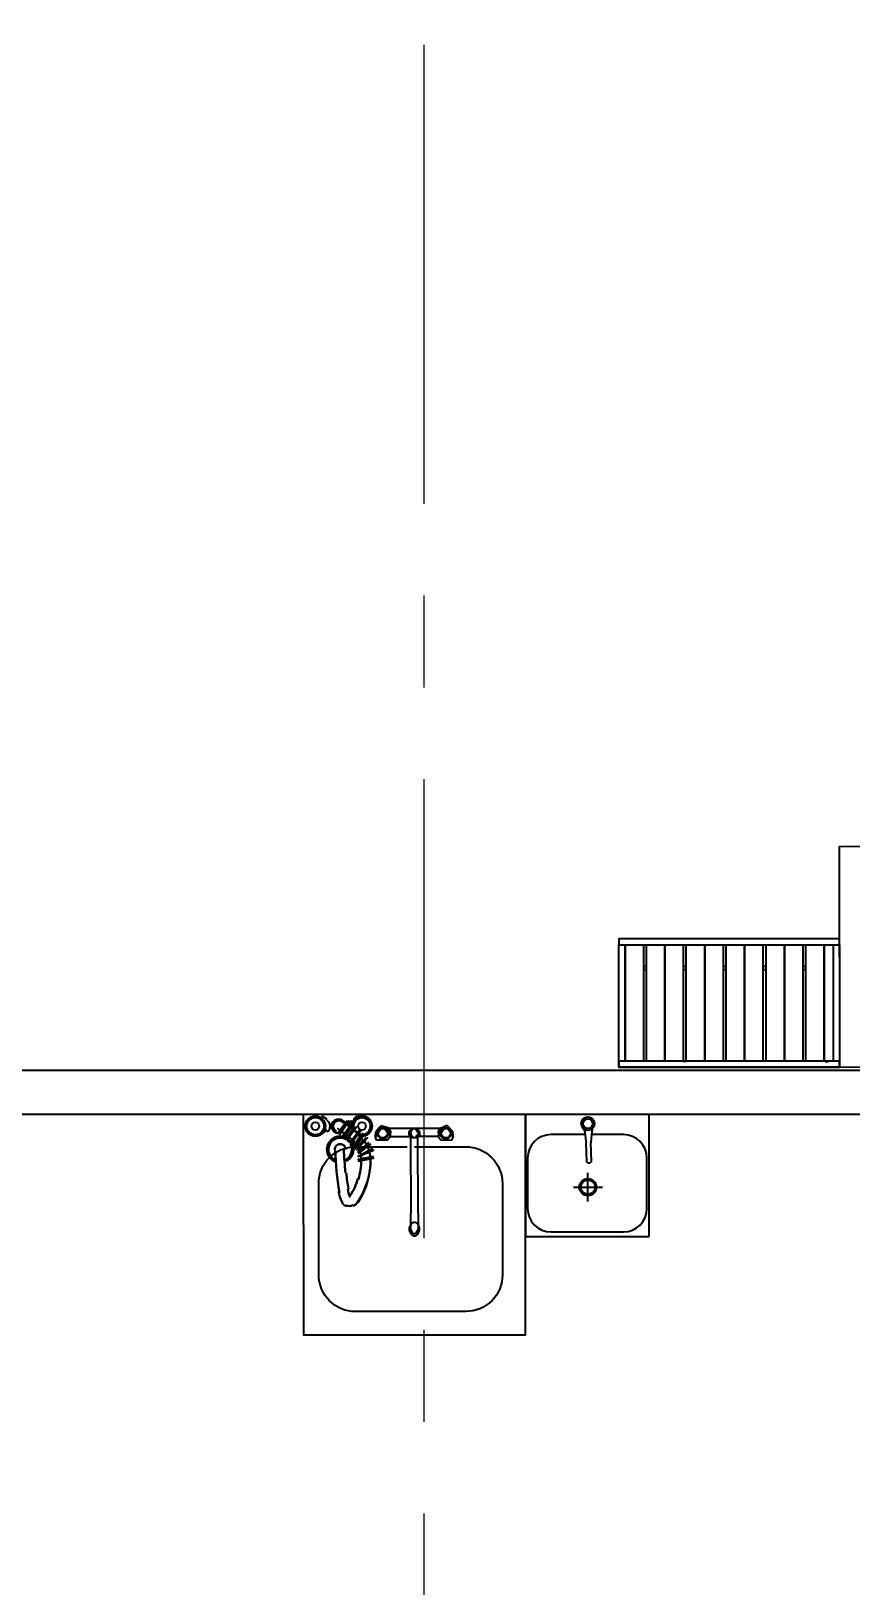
# Model space of a CAD drawing. Header units: millimetres. Extents: x 0 to 8967983, y -224399 to 13801.
# Drawn here: x 49524 to 51756, y -191616 to -187381 of the extents above; entities that cross this region are included whole.
import ezdxf
from ezdxf import colors
from ezdxf.entities.mleader import LeaderData, LeaderLine
from ezdxf.math import Vec2, Vec3

# ---------------------------------------------------------------- set-up
doc = ezdxf.new("R2010")
doc.units = ezdxf.units.MM
doc.header["$LTSCALE"] = 10
doc.linetypes.add('CENTER', pattern=[2, 1.25, -0.25, 0.25, -0.25])
doc.layers.add('АР_Оси', color=142, linetype='Continuous', lineweight=9)
doc.layers.add('Архитектура', color=251, linetype='Continuous')
doc.layers.get('0').off()
doc.layers.get('0').freeze()
doc.styles.add('ISOCPEUR', font='isocpeur.TTF', dxfattribs={"width": 0.7})

# ---------------------------------------------------------------- blocks, each defined once
blk = doc.blocks.new('_DOTSMALL')
at = {"color": 0, "linetype": 'ByBlock', "const_width": 0.5}
blk.add_lwpolyline([(-0.0625, 0, 1), (0.0625, 0, 1)], format="xyb", close=True, dxfattribs=at)

msp = doc.modelspace()

# ---------------------------------------------------------------- linework, layer by layer
at = {"layer": 'АР_Оси', "linetype": 'CENTER', "ltscale": 100}
msp.add_line((50593.5, -165418.4), (50593.5, -218996.8), dxfattribs=at)
at = {"layer": 'Архитектура', "lineweight": 25, "transparency": 33554684}
for p, q in [((50869.9, -190331.5), (50869.9, -190663.5)), ((51206.9, -190331.5), (50869.9, -190331.5)), ((51206.9, -190663.5), (51206.9, -190331.5)), ((50477.3, -190368), (50461.4, -190392.1)), ((50477.3, -190368), (50461.4, -190392.1)), ((50461.4, -190392.1), (50462.4, -190379.1)), ((50473.3, -190366), (50462.4, -190379.1)), ((50473.3, -190366), (50462.4, -190379.1)), ((50466.4, -190378.1), (50476.3, -190369)), ((50466.4, -190378.1), (50476.3, -190369)), ((50466.4, -190378.1), (50466.4, -190388.1)), ((50466.4, -190378.1), (50466.4, -190388.1)), ((50476.4, -190398), (50466.4, -190388.1)), ((50476.4, -190398), (50466.4, -190388.1)), ((50473.3, -190366), (50478.3, -190362)), ((50473.3, -190366), (50478.3, -190362)), ((50473.3, -190366), (50475.3, -190369)), ((50473.3, -190366), (50475.3, -190369)), ((50475.3, -190369), (50477.3, -190368)), ((50475.3, -190369), (50477.3, -190368)), ((50476.3, -190369), (50488.3, -190369)), ((50476.3, -190369), (50488.3, -190369)), ((50484.3, -190367), (50477.3, -190368)), ((50484.3, -190367), (50477.3, -190368)), ((50478.3, -190362), (50487.3, -190365)), ((50478.3, -190362), (50487.3, -190365)), ((50484.3, -190367), (50485.3, -190369)), ((50484.3, -190367), (50485.3, -190369)), ((50499.4, -190388.9), (50485.3, -190369)), ((50485.3, -190369), (50496.3, -190371)), ((50499.4, -190388.9), (50485.3, -190369)), ((50485.3, -190369), (50496.3, -190371)), ((50498.3, -190369), (50487.3, -190365)), ((50498.3, -190369), (50487.3, -190365)), ((50488.3, -190369), (50498.4, -190378)), ((50488.3, -190369), (50498.4, -190378)), ((50498.4, -190388), (50488.4, -190398)), ((50498.4, -190388), (50488.4, -190398)), ((50496.3, -190371), (50501.4, -190379.9)), ((50496.3, -190371), (50501.4, -190379.9)), ((50498.3, -190369), (50636.5, -190368.8)), ((50498.3, -190369), (50502.4, -190377.9)), ((50498.3, -190369), (50502.4, -190377.9)), ((50498.4, -190378), (50498.4, -190388)), ((50498.4, -190378), (50498.4, -190388)), ((50501.4, -190379.9), (50499.4, -190388.9)), ((50501.4, -190379.9), (50499.4, -190388.9)), ((50499.4, -190388.9), (50502.4, -190391.9)), ((50499.4, -190388.9), (50502.4, -190391.9)), ((50502.4, -190377.9), (50501.4, -190388.9)), ((50502.4, -190377.9), (50501.4, -190388.9)), ((50502.4, -190391.9), (50501.4, -190388.9)), ((50502.4, -190391.9), (50501.4, -190388.9)), ((50561.5, -190370.7), (50552.4, -190377.7)), ((50561.5, -190370.7), (50552.4, -190377.7)), ((50552.4, -190377.7), (50552.4, -190387.7)), ((50552.4, -190377.7), (50552.4, -190387.7)), ((50552.4, -190387.7), (50561.4, -190394.7)), ((50552.4, -190387.7), (50561.4, -190394.7)), ((50555.5, -190376.7), (50555.4, -190387.7)), ((50555.5, -190376.7), (50555.4, -190387.7)), ((50555.4, -190387.7), (50562.4, -190394.7)), ((50555.4, -190387.7), (50562.4, -190394.7)), ((50562.5, -190369.7), (50555.5, -190376.7)), ((50562.5, -190369.7), (50555.5, -190376.7)), ((50564.5, -190369.7), (50557.4, -190379.7)), ((50564.5, -190369.7), (50557.4, -190379.7)), ((50557.4, -190379.7), (50557.5, -190385.5)), ((50557.5, -190385.5), (50564.5, -190394.7)), ((50573.5, -190370.7), (50561.5, -190370.7)), ((50573.5, -190370.7), (50561.5, -190370.7)), ((50572.5, -190369.7), (50562.5, -190369.7)), ((50572.5, -190369.7), (50562.5, -190369.7)), ((50577.4, -190379.7), (50570.5, -190369.7)), ((50577.4, -190379.7), (50570.5, -190369.7)), ((50577.5, -190385.5), (50570.5, -190394.7)), ((50572.4, -190394.7), (50579.4, -190387.7)), ((50572.4, -190394.7), (50579.4, -190387.7)), ((50579.5, -190376.7), (50572.5, -190369.7)), ((50579.5, -190376.7), (50572.5, -190369.7)), ((50573.4, -190394.7), (50582.4, -190387.7)), ((50573.4, -190394.7), (50582.4, -190387.7)), ((50582.4, -190377.7), (50573.5, -190370.7)), ((50582.4, -190377.7), (50573.5, -190370.7)), ((50577.5, -190379.7), (50577.5, -190385.5)), ((50579.4, -190387.7), (50579.5, -190376.7)), ((50579.4, -190387.7), (50579.5, -190376.7)), ((50582.4, -190387.7), (50582.4, -190377.7)), ((50582.4, -190387.7), (50582.4, -190377.7)), ((50636.5, -190368.8), (50632.4, -190377.8)), ((50636.5, -190368.8), (50632.4, -190377.8)), ((50632.4, -190377.8), (50633.4, -190388.8)), ((50632.4, -190377.8), (50633.4, -190388.8)), ((50632.4, -190391.8), (50633.4, -190388.8)), ((50635.4, -190388.8), (50632.4, -190391.8)), ((50632.4, -190391.8), (50633.4, -190388.8)), ((50635.4, -190388.8), (50632.4, -190391.8)), ((50638.5, -190370.8), (50633.4, -190379.8)), ((50638.5, -190370.8), (50633.4, -190379.8)), ((50633.4, -190379.8), (50635.4, -190388.8)), ((50633.4, -190379.8), (50635.4, -190388.8)), ((50635.4, -190388.8), (50649.5, -190368.9)), ((50635.4, -190388.8), (50649.5, -190368.9)), ((50646.5, -190368.8), (50636.4, -190377.8)), ((50646.5, -190368.8), (50636.4, -190377.8)), ((50636.4, -190377.8), (50636.4, -190387.8)), ((50636.4, -190377.8), (50636.4, -190387.8)), ((50636.4, -190387.8), (50646.4, -190397.8)), ((50636.4, -190387.8), (50646.4, -190397.8)), ((50636.5, -190368.8), (50647.5, -190364.8)), ((50636.5, -190368.8), (50647.5, -190364.8)), ((50649.5, -190368.9), (50638.5, -190370.8)), ((50649.5, -190368.9), (50638.5, -190370.8)), ((50658.5, -190368.9), (50646.5, -190368.8)), ((50658.5, -190368.9), (50646.5, -190368.8)), ((50656.5, -190361.9), (50647.5, -190364.8)), ((50656.5, -190361.9), (50647.5, -190364.8)), ((50650.5, -190366.9), (50649.5, -190368.9)), ((50650.5, -190366.9), (50649.5, -190368.9)), ((50650.5, -190366.9), (50657.5, -190367.9)), ((50650.5, -190366.9), (50657.5, -190367.9)), ((50661.5, -190365.9), (50656.5, -190361.9)), ((50661.5, -190365.9), (50656.5, -190361.9)), ((50657.5, -190367.9), (50673.4, -190391.9)), ((50659.5, -190368.9), (50657.5, -190367.9)), ((50657.5, -190367.9), (50673.4, -190391.9)), ((50659.5, -190368.9), (50657.5, -190367.9)), ((50658.4, -190397.9), (50668.4, -190387.9)), ((50658.4, -190397.9), (50668.4, -190387.9)), ((50668.4, -190377.9), (50658.5, -190368.9)), ((50668.4, -190377.9), (50658.5, -190368.9)), ((50661.5, -190365.9), (50659.5, -190368.9)), ((50661.5, -190365.9), (50659.5, -190368.9)), ((50661.5, -190365.9), (50672.4, -190378.9)), ((50661.5, -190365.9), (50672.4, -190378.9)), ((50668.4, -190377.9), (50668.4, -190387.9)), ((50668.4, -190377.9), (50668.4, -190387.9)), ((50673.4, -190391.9), (50672.4, -190378.9)), ((51032.5, -190386.5), (50939.9, -190386.5)), ((51028.3, -190370.5), (51029.9, -190373.8)), ((51028.3, -190370.5), (51029.9, -190373.8)), ((51029.8, -190373.7), (51031.3, -190379.5)), ((51031.3, -190379.5), (51032.6, -190387.5)), ((51032.6, -190387.4), (51033.9, -190397.7)), ((51049.6, -190386.3), (51048.6, -190397.3)), ((51050.5, -190378.4), (51049.6, -190386.4)), ((51136.9, -190386.5), (51049.6, -190386.5)), ((51051.6, -190372.4), (51050.5, -190378.4)), ((51052.9, -190369.2), (51051.6, -190372.6)), ((50464.4, -190401.1), (50461.4, -190392.1)), ((50464.4, -190401.1), (50461.4, -190392.1)), ((50494.4, -190402), (50464.4, -190401.1)), ((50494.4, -190402), (50464.4, -190401.1)), ((50488.4, -190398), (50476.4, -190398)), ((50488.4, -190398), (50476.4, -190398)), ((50502.4, -190391.9), (50494.4, -190402)), ((50502.4, -190391.9), (50494.4, -190402)), ((50502.3, -190391.6), (50557.4, -190391.6)), ((50557.4, -190391.6), (50557.6, -190600.6)), ((50561.4, -190394.7), (50573.4, -190394.7)), ((50561.4, -190394.7), (50573.4, -190394.7)), ((50632.5, -190391.5), (50577.4, -190391.5)), ((50577.6, -190600.6), (50577.4, -190391.6)), ((50632.4, -190391.8), (50640.4, -190401.8)), ((50632.4, -190391.8), (50640.4, -190401.8)), ((50640.4, -190401.8), (50670.4, -190400.9)), ((50640.4, -190401.8), (50670.4, -190400.9)), ((50646.4, -190397.8), (50658.4, -190397.9)), ((50646.4, -190397.8), (50658.4, -190397.9)), ((50670.4, -190400.9), (50673.4, -190391.9)), ((50670.4, -190400.9), (50673.4, -190391.9)), ((51033.9, -190397.7), (51035.1, -190409.1)), ((51035.3, -190410.1), (51035.1, -190409.1)), ((51035.3, -190410.1), (51035.1, -190409.1)), ((51035.3, -190410.1), (51035.3, -190410.1)), ((51036.7, -190459.5), (51035.3, -190410.1)), ((51048.6, -190397.3), (51048, -190408.7)), ((51049.4, -190459.1), (51048, -190408.7)), ((51049.4, -190459.1), (51048, -190408.7)), ((50875.9, -190450.5), (50875.9, -190587.5)), ((51037, -190460.4), (51036.7, -190459.5)), ((51037, -190460.4), (51036.7, -190459.5)), ((51037.5, -190461.3), (51037, -190460.4)), ((51037.5, -190461.3), (51037, -190460.4)), ((51038.2, -190462.2), (51037.5, -190461.3)), ((51039, -190462.8), (51038.2, -190462.2)), ((51039, -190462.8), (51038.2, -190462.2)), ((51039.9, -190463.4), (51039, -190462.8)), ((51039.9, -190463.4), (51039, -190462.8)), ((51041, -190463.8), (51039.9, -190463.4)), ((51041, -190463.8), (51039.9, -190463.4)), ((51041.1, -190463.8), (51040.5, -190463.5)), ((51041.9, -190464.1), (51041.1, -190463.8)), ((51042.4, -190464), (51041.4, -190463.8)), ((51042.4, -190464), (51041.4, -190463.8)), ((51042.7, -190464.3), (51041.9, -190464.1)), ((51043.5, -190464.1), (51042.4, -190464)), ((51043.5, -190464.1), (51042.4, -190464)), ((51043.6, -190464.3), (51042.7, -190464.3)), ((51044.6, -190464), (51043.5, -190464.1)), ((51044.6, -190464), (51043.5, -190464.1)), ((51044.4, -190464.2), (51043.6, -190464.3)), ((51045.2, -190464), (51044.4, -190464.2)), ((51045.7, -190463.7), (51044.6, -190464)), ((51045.7, -190463.7), (51044.6, -190464)), ((51046, -190463.7), (51045.2, -190464)), ((51046.3, -190463.2), (51045.3, -190463.6)), ((51046.3, -190463.2), (51045.3, -190463.6)), ((51046.5, -190463.3), (51046, -190463.7)), ((51047.2, -190462.6), (51046.3, -190463.2)), ((51047.2, -190462.6), (51046.3, -190463.2)), ((51048, -190461.9), (51047.2, -190462.6)), ((51048, -190461.9), (51047.2, -190462.6)), ((51048.7, -190461), (51048, -190461.9)), ((51049.1, -190460.1), (51048.7, -190461)), ((51049.4, -190459.1), (51049.1, -190460.1)), ((51049.4, -190459.1), (51049.1, -190460.1)), ((51200.9, -190587.5), (51200.9, -190450.5)), ((51039.9, -190568.4), (51039.8, -190490.1)), ((51001.2, -190529.6), (51079.5, -190529.5)), ((50557.6, -190644.6), (50557.6, -190600.6)), ((50577.6, -190600.6), (50577.6, -190644.6)), ((50554.6, -190640.6), (50558.6, -190630.6)), ((50554.6, -190646.6), (50554.6, -190640.6)), ((50564.6, -190656.6), (50557.6, -190644.6)), ((50558.6, -190630.6), (50565.6, -190624.6)), ((50565.6, -190624.6), (50569.6, -190624.6)), ((50569.6, -190624.6), (50576.6, -190630.6)), ((50577.6, -190644.6), (50570.6, -190656.6)), ((50576.6, -190630.6), (50580.6, -190640.6)), ((50580.6, -190640.6), (50580.6, -190646.6)), ((50558.6, -190656.6), (50554.6, -190646.6)), ((50565.7, -190662.6), (50558.6, -190656.6)), ((50570.6, -190656.6), (50564.6, -190656.6)), ((50569.7, -190662.6), (50565.7, -190662.6)), ((50576.6, -190656.6), (50569.7, -190662.6)), ((50580.6, -190646.6), (50576.6, -190656.6)), ((50869.9, -190663.5), (51206.9, -190663.5)), ((50939.9, -190651.5), (51136.9, -190651.5))]:
    msp.add_line(p, q, dxfattribs=at)
at = {"layer": 'Архитектура', "lineweight": 25, "transparency": 33554684, "elevation": 35.1}
for points in [[(51724.9, -190202.7), (52329.9, -190202.1), (52329.3, -189602.1), (51724.3, -189602.7), (51724.9, -190202.7)], [(51308, -190186), (51308, -189936.6), (51308, -189919.9), (51308, -189869.8), (51358.1, -189869.8), (51416.5, -189869.8), (51724.9, -189869.8), (51724.9, -190202.7), (51124.4, -190202.7), (51124.4, -189869.8), (51141.1, -189869.8), (51191.2, -189869.8), (51249.6, -189869.8), (51299.7, -189869.8), (51299.7, -189919.9), (51299.7, -189936.6), (51299.7, -190186)], [(51191.2, -189869.8), (51191.2, -189919.9), (51191.2, -189936.6), (51191.2, -190186)], [(51199.6, -190186), (51199.6, -189936.6), (51199.6, -189919.9), (51199.6, -189869.8)], [(51408.2, -189869.8), (51408.2, -189919.9), (51408.2, -189936.6), (51408.2, -190186)], [(51416.5, -190186), (51416.5, -189936.6), (51416.5, -189919.9), (51416.5, -189869.8)], [(51516.7, -189869.8), (51516.7, -189919.9), (51516.7, -189936.6), (51516.7, -190186)], [(51525, -190186), (51525, -189936.6), (51525, -189919.9), (51525, -189869.8)], [(51625.1, -189869.8), (51625.1, -189919.9), (51625.1, -189936.6), (51625.1, -190186)], [(51633.5, -190186), (51633.5, -189936.6), (51633.5, -189919.9), (51633.5, -189869.8)], [(51707.6, -189869.8), (51707.6, -190186)], [(51141.1, -189936.6), (51141.1, -189928.3), (51141.1, -189936.6)], [(51141.1, -190186), (51141.1, -189936.6)], [(51141.1, -189936.6), (51141.1, -190186)], [(51249.6, -189936.6), (51249.6, -189928.3), (51249.6, -189936.6)], [(51249.6, -190186), (51249.6, -189936.6)], [(51249.6, -189936.6), (51249.6, -190186)], [(51358.1, -189936.6), (51358.1, -189928.3), (51358.1, -189936.6)], [(51358.1, -190186), (51358.1, -189936.6)], [(51358.1, -189936.6), (51358.1, -190186)], [(51466.6, -189936.6), (51466.6, -189928.3), (51466.6, -189936.6)], [(51466.6, -190186), (51466.6, -189936.6)], [(51466.6, -189936.6), (51466.6, -190186)], [(51575.1, -189936.6), (51575.1, -189928.3), (51575.1, -189936.6)], [(51575.1, -190186), (51575.1, -189936.6)], [(51575.1, -189936.6), (51575.1, -190186)], [(51683.6, -189936.6), (51683.6, -189928.3), (51683.6, -189936.6)], [(51683.6, -190186), (51683.6, -189936.6)], [(51683.6, -189936.6), (51683.6, -190186)], [(51249.6, -190186), (51249.6, -190186)], [(51249.6, -190186), (51249.6, -190186)], [(51249.6, -190186), (51249.6, -190186)], [(51299.7, -190186), (51299.7, -190186)], [(51308, -190186), (51299.7, -190186), (51308, -190186)]]:
    msp.add_lwpolyline(points, dxfattribs=at)
at = {"layer": 'Архитектура', "lineweight": 25, "transparency": 33554684}
for points, elevation in [([(51724.9, -189853.2), (51124.4, -189853.2), (51124.4, -189869.8), (51724.9, -189869.8)], 35.1), ([(51141.1, -189919.9), (51141.1, -189869.8)], 35.1), ([(51249.6, -189919.9), (51249.6, -189869.8)], 35.1), ([(51358.1, -189919.9), (51358.1, -189869.8)], 35.1), ([(51466.6, -189919.9), (51466.6, -189869.8)], 35.1), ([(51575.1, -189919.9), (51575.1, -189869.8)], 35.1), ([(51683.6, -189919.9), (51683.6, -189869.8)], 35.1), ([(51141.1, -189936.6), (51141.1, -189919.9)], 35.1), ([(51249.6, -189936.6), (51249.6, -189919.9)], 35.1), ([(51358.1, -189936.6), (51358.1, -189919.9)], 35.1), ([(51466.6, -189936.6), (51466.6, -189919.9)], 35.1), ([(51575.1, -189936.6), (51575.1, -189919.9)], 35.1), ([(51683.6, -189936.6), (51683.6, -189919.9)], 35.1), ([(51191.2, -189936.6), (51199.6, -189936.6), (51199.6, -189928.3), (51191.2, -189928.3)], 35.1), ([(51308, -189936.6), (51308, -189928.3), (51299.7, -189928.3), (51299.7, -189936.6)], 35.1), ([(51408.2, -189936.6), (51416.5, -189936.6), (51416.5, -189928.3), (51408.2, -189928.3)], 35.1), ([(51516.7, -189936.6), (51525, -189936.6), (51525, -189928.3), (51516.7, -189928.3)], 35.1), ([(51625.1, -189936.6), (51633.5, -189936.6), (51633.5, -189928.3), (51625.1, -189928.3)], 35.1), ([(51724.9, -190186), (51124.4, -190186), (51124.4, -190202.7), (51724.9, -190202.7)], -779)]:
    msp.add_lwpolyline(points, close=True, dxfattribs=dict(at, elevation=elevation))
for points in [[(47843.4, -190211), (53673.5, -190211)], [(51635.5, -190187.1), (51635.5, -190187.1)], [(51635.5, -190187.1), (51635.5, -190187.1)], [(51635.5, -190187.1), (51635.5, -190187.1)], [(51685.6, -190187.1), (51685.6, -190187.1)], [(51685.6, -190187.1), (51693.9, -190187.1), (51685.6, -190187.1)], [(51693.9, -190187.1), (51693.9, -190187.1)], [(47843.5, -190331), (53673.5, -190331)], [(50869.9, -190331.5), (50264.9, -190332), (50265.4, -190932), (50870.4, -190931.5), (50869.9, -190331.5)], [(50363.4, -190382.5), (50363.4, -190382.5)], [(50363.4, -190382.5), (50363.4, -190382.5)], [(50388.8, -190348.7), (50388.8, -190348.7)], [(50388.8, -190348.7), (50388.8, -190348.7)], [(50397.3, -190357.1), (50397.3, -190357.1)], [(50397.3, -190357.1), (50397.3, -190357.1)], [(50410, -190365.6), (50410, -190365.6)], [(50410, -190365.6), (50410, -190365.6)], [(50418.5, -190374), (50418.5, -190374)], [(50418.5, -190374), (50418.5, -190374)], [(50431.1, -190382.5), (50431.1, -190382.5)], [(50431.1, -190382.5), (50431.1, -190382.5)], [(50371.9, -190391), (50371.9, -190391)], [(50371.9, -190391), (50371.9, -190391)], [(50384.6, -190399.4), (50384.6, -190399.4)], [(50384.6, -190399.4), (50384.6, -190399.4)], [(50393.1, -190407.9), (50393.1, -190407.9)], [(50393.1, -190407.9), (50393.1, -190407.9)], [(50401.5, -190416.4), (50401.5, -190416.4)], [(50401.5, -190416.4), (50401.5, -190416.4)], [(50410, -190424.8), (50410, -190424.8)], [(50410, -190424.8), (50410, -190424.8)], [(50439.6, -190395.2), (50439.6, -190395.2)], [(50439.6, -190395.2), (50439.6, -190395.2)], [(50448.1, -190407.9), (50448.1, -190407.9)], [(50448.1, -190407.9), (50448.1, -190407.9)], [(50452.3, -190429), (50452.3, -190429)], [(50452.3, -190429), (50452.3, -190429)], [(50414.2, -190437.5), (50414.2, -190437.5)], [(50414.2, -190437.5), (50414.2, -190437.5)], [(50414.2, -190446), (50414.2, -190446)], [(50414.2, -190446), (50414.2, -190446)], [(50414.2, -190454.4), (50414.2, -190454.4)], [(50414.2, -190454.4), (50414.2, -190454.4)], [(50456.5, -190450.2), (50456.5, -190450.2)], [(50456.5, -190450.2), (50456.5, -190450.2)]]:
    msp.add_lwpolyline(points, dxfattribs=at)
for points in [[(50329.6, -190344.4), (50316.9, -190336)], [(50401.5, -190344.4), (50410, -190336)], [(50329.6, -190374), (50316.9, -190382.5)], [(50384.6, -190348.7), (50359.2, -190382.5)], [(50367.7, -190378.3), (50359.2, -190369.8), (50367.7, -190378.3), (50376.1, -190382.5)], [(50363.4, -190386.7), (50388.8, -190348.7)], [(50397.3, -190357.1), (50371.9, -190391)], [(50376.1, -190395.2), (50401.5, -190357.1)], [(50405.8, -190365.6), (50380.4, -190399.4)], [(50388.8, -190391), (50380.4, -190386.7)], [(50384.6, -190399.4), (50410, -190365.6)], [(50418.5, -190374), (50393.1, -190407.9)], [(50397.3, -190407.9), (50422.7, -190374)], [(50426.9, -190382.5), (50401.5, -190416.4)], [(50405.8, -190420.6), (50431.1, -190386.7)], [(50397.3, -190399.4), (50393.1, -190395.2), (50388.8, -190395.2), (50393.1, -190395.2)], [(50405.8, -190407.9), (50401.5, -190407.9), (50401.5, -190403.7), (50401.5, -190407.9)], [(50435.4, -190395.2), (50405.8, -190424.8)], [(50410, -190429), (50439.6, -190395.2)], [(50418.5, -190429), (50418.5, -190424.8), (50414.2, -190420.6), (50410, -190416.4), (50410, -190412.1), (50410, -190416.4), (50414.2, -190420.6), (50418.5, -190424.8)], [(50443.8, -190407.9), (50414.2, -190433.3)], [(50414.2, -190437.5), (50448.1, -190412.1)], [(50414.2, -190446), (50456.5, -190429), (50414.2, -190446), (50452.3, -190424.8)], [(50456.5, -190446), (50414.2, -190454.4)], [(50414.2, -190458.7), (50456.5, -190450.2)], [(50422.7, -190441.7), (50422.7, -190437.5), (50418.5, -190433.3), (50422.7, -190437.5)], [(50422.7, -190450.2), (50422.7, -190446)]]:
    msp.add_lwpolyline(points, close=True, dxfattribs=at)
for points in [[(50330.4, -190378.8, 0.502962), (50330.4, -190348.2, -0.502962)], [(50378.2, -190354.7, 1.639573), (50358.7, -190382.3, -1.639573)], [(50379.1, -190356.7, 1.879148), (50360.9, -190382.5, -1.879148)], [(50396.5, -190348.2, 0.232603), (50388.8, -190363.1, -0.232603)], [(50423.7, -190390.9, 3.349514), (50399.1, -190373.4, -3.349514)], [(50427.4, -190386.6, 2.5734), (50402, -190368.1, -2.5734)], [(50380.3, -190361.5, 0.039911), (50379.7, -190358.5, -0.039911)], [(50401.1, -190371.6, 0.006878), (50393.4, -190365.9, -0.006878)], [(50403.4, -190372.7, 0.111571), (50409.5, -190381, -0.111571)], [(50411.5, -190379.9, 0.006867), (50404.1, -190374, -0.006867)], [(50418.7, -190392.5, 0.020071), (50411.6, -190385.5, -0.020071)], [(50412.6, -190383.3, 0.121122), (50423.1, -190386.7, -0.121122)], [(50371.5, -190391.5, 0.921844), (50353.9, -190461, -0.921844)], [(50382.4, -190400.1, 1.108707), (50354.6, -190456.7, -1.108707)], [(50380.4, -190426.9, 1.000049), (50350.8, -190426.9, -1.000049)], [(50351.6, -190429.5, 0.030153), (50363.4, -190543.9, -0.030153)], [(50375.2, -190426.9, 0.008531), (50380, -190490.5, -0.008531)], [(50384.8, -190396.5, 0.071497), (50375.4, -190392.3, -0.071497)], [(50380.4, -190455, 0.413779), (50393.6, -190412.1, -0.413779)], [(50381.6, -190459.1, 0.423103), (50397.3, -190410, -0.423103)], [(50391.9, -190409.2, 0.075801), (50385.4, -190402.2, -0.075801)], [(50395, -190406.3, 0.071236), (50388, -190398.8, -0.071236)], [(50427.9, -190403.5, 0.021049), (50421.3, -190395.3, -0.021049)], [(50438, -190415, 0.030446), (50432.4, -190405.6, -0.030446)], [(50444.6, -190431.7, 0.038822), (50439.7, -190418.5, -0.038822)], [(50415.1, -190507.5, 0.073497), (50422.7, -190456.7, -0.073497)], [(50447.9, -190451.1, 0.043708), (50445.6, -190435.4, -0.043708)], [(50382.4, -190492.2, 0.021688), (50388, -190533.9, -0.021688)], [(50392.7, -190552.1, 0.086562), (50413.6, -190506.5, -0.086562)], [(50360.7, -190541.6, 0.076793), (50370.5, -190570.3, -0.076793)], [(50386.2, -190534.8, 0.048642), (50392, -190555.8, -0.048642)], [(50371.2, -190571.6, 0.128446), (50380.9, -190581.6, -0.128446)], [(50381.5, -190578.9, 0.263202), (50400.3, -190578.9, -0.263202)]]:
    msp.add_lwpolyline(points, format="xyb", close=True, dxfattribs=at)
for points in [[(50370.7, -190350.7, -0.016359), (50390.3, -190363.7, 0.016359), (50369.4, -190351, 1.000109), (50353.3, -190375.9, -1.000109), (50370.7, -190350.7)], [(50567.9, -190419.5), (50707.1, -190419.4, -0.414214), (50807.2, -190519.3), (50807.5, -190768.1, -0.414214), (50707.5, -190868.2), (50407.3, -190868.5, -0.414214), (50307.2, -190768.5), (50307, -190519.7, -0.414214), (50406.9, -190419.6), (50547.9, -190419.5)], [(50414.3, -190570, -0.098402), (50402.5, -190580.3, 0.098402), (50413.7, -190568.9, 0.153885), (50448, -190453, -0.153885), (50414.3, -190570)]]:
    msp.add_lwpolyline(points, format="xyb", dxfattribs=at)
for centre, radius in [((50297.9, -190363.5), 27.5), ((50297.9, -190363.5), 27.5), ((50297.9, -190363.5), 23.3), ((50297.9, -190363.5), 23.3), ((51039.9, -190356.5), 18.3), ((51039.9, -190356.5), 13), ((50297.9, -190363.5), 10.6), ((50297.9, -190363.5), 10.6), ((50424.8, -190363.5), 10.6), ((50424.8, -190363.5), 10.6), ((50481.4, -190382.5), 13), ((50481.4, -190382.5), 13), ((50653.4, -190382.4), 13), ((50653.4, -190382.4), 13)]:
    msp.add_circle(centre, radius, dxfattribs=at)
for centre, start, end in [((50939.9, -190450.5), 90, 180), ((51136.9, -190450.5), 0, 90), ((50939.9, -190587.5), 180, 270), ((51136.9, -190587.5), 270, 0)]:
    msp.add_arc(centre, 64, start, end, dxfattribs=at)
for major_axis in [(-16.5, 16.5), (-13.5, 13.5)]:
    msp.add_ellipse((51039.9, -190529.5), major_axis=major_axis, ratio=1, start_param=4.712389, end_param=10.995574, dxfattribs=at)

# ---------------------------------------------------------------- leaders
ml = msp.add_multileader_mtext('Standard', dxfattribs=at)
ml.set_content('0,000', color=256, style='ISOCPEUR')
ml.set_leader_properties(color=256, linetype='Continuous', lineweight=-1)
ml.set_arrow_properties(name='DOTSMALL')
ml.build(insert=Vec2(0, 0))
ml.multileader.update_dxf_attribs({"has_text_frame": 1, "text_left_attachment_type": 4, "text_right_attachment_type": 4, "dogleg_length": 100, "arrow_head_size": 180})
ctx = ml.context
ctx.base_point, ctx.char_height, ctx.arrow_head_size, ctx.landing_gap_size, ctx.plane_origin = Vec3(55258.7, -205011.7, 0), 250, 180, 50, Vec3(53097.5, -205536.3, 0)
ctx.left_attachment, ctx.right_attachment = 4, 4
notes = []
notes.append((ctx, [(0, (0, 0, 0), (0, 0), (1, 0), 1, [])]))
ctx.mtext.insert, ctx.mtext.width, ctx.mtext.line_spacing_style, ctx.mtext.flow_direction = Vec3(55308.7, -204611.7, 0), 852.697, 2, 5
ml = msp.add_multileader_mtext('Standard', dxfattribs=at)
ml.set_content('-0,880', color=256, style='ISOCPEUR')
ml.set_leader_properties(color=256, linetype='Continuous', lineweight=-1)
ml.set_arrow_properties(name='DOTSMALL')
ml.build(insert=Vec2(0, 0))
ml.multileader.update_dxf_attribs({"has_text_frame": 1, "text_left_attachment_type": 4, "text_right_attachment_type": 4, "dogleg_length": 100, "arrow_head_size": 180})
ctx = ml.context
ctx.base_point, ctx.char_height, ctx.arrow_head_size, ctx.landing_gap_size, ctx.plane_origin = Vec3(51992.7, -202656.9, 0), 250, 180, 50, Vec3(49677.5, -203082.8, 0)
ctx.left_attachment, ctx.right_attachment = 4, 4
notes.append((ctx, [(0, (0, 0, 0), (0, 0), (1, 0), 1, [])]))
ctx.mtext.insert, ctx.mtext.width, ctx.mtext.line_spacing_style, ctx.mtext.flow_direction = Vec3(52042.7, -202323.6, 0), 525.177, 2, 5
ml = msp.add_multileader_mtext('Standard', dxfattribs=at)
ml.set_content('-2,500', color=256, style='ISOCPEUR')
ml.set_leader_properties(color=256, linetype='Continuous', lineweight=-1)
ml.set_arrow_properties(name='DOTSMALL')
ml.build(insert=Vec2(0, 0))
ml.multileader.update_dxf_attribs({"has_text_frame": 1, "text_left_attachment_type": 4, "text_right_attachment_type": 4, "dogleg_length": 100, "arrow_head_size": 180})
ctx = ml.context
ctx.base_point, ctx.char_height, ctx.arrow_head_size, ctx.landing_gap_size, ctx.plane_origin = Vec3(52052.7, -199099.6), 250, 180, 50, Vec3(49891.5, -199690.9)
ctx.left_attachment, ctx.right_attachment = 4, 4
notes.append((ctx, [(0, (0, 0, 0), (0, 0), (1, 0), 1, [])]))
ctx.mtext.insert, ctx.mtext.width, ctx.mtext.line_spacing_style, ctx.mtext.flow_direction = Vec3(52102.7, -198766.3), 852.697, 2, 5
ml = msp.add_multileader_mtext('Standard', dxfattribs=at)
ml.set_content('-2,550', color=256, style='ISOCPEUR')
ml.set_leader_properties(color=256, linetype='Continuous', lineweight=-1)
ml.set_arrow_properties(name='DOTSMALL')
ml.build(insert=Vec2(0, 0))
ml.multileader.update_dxf_attribs({"has_text_frame": 1, "text_left_attachment_type": 4, "text_right_attachment_type": 4, "dogleg_length": 100, "arrow_head_size": 180})
ctx = ml.context
ctx.base_point, ctx.char_height, ctx.arrow_head_size, ctx.landing_gap_size, ctx.plane_origin = Vec3(52128.4, -211270.9), 250, 180, 50, Vec3(53070, -212624.5)
ctx.left_attachment, ctx.right_attachment = 4, 4
notes.append((ctx, [(0, (0, 0, 0), (0, 0), (1, 0), 1, [])]))
ctx.mtext.insert, ctx.mtext.width, ctx.mtext.defined_height, ctx.mtext.line_spacing_style, ctx.mtext.flow_direction = Vec3(52178.4, -210937.6), 599.198, 407.5, 2, 5
ml = msp.add_multileader_mtext('Standard', dxfattribs=at)
ml.set_content('{\\W0.8;-2,250}', color=256, style='ISOCPEUR')
ml.set_leader_properties(color=256, linetype='Continuous', lineweight=-1)
ml.set_arrow_properties(name='DOTSMALL')
ml.build(insert=Vec2(0, 0))
ml.multileader.update_dxf_attribs({"has_text_frame": 1, "text_left_attachment_type": 4, "text_right_attachment_type": 4, "dogleg_length": 100, "arrow_head_size": 180})
ctx = ml.context
ctx.base_point, ctx.char_height, ctx.arrow_head_size, ctx.landing_gap_size, ctx.plane_origin = Vec3(69101.2, -196521.6), 250, 180, 50, Vec3(68896.1, -197241.9)
ctx.left_attachment, ctx.right_attachment = 4, 4
notes.append((ctx, [(0, (0, 0, 0), (0, 0), (1, 0), 1, [])]))
ctx.mtext.insert, ctx.mtext.width, ctx.mtext.defined_height, ctx.mtext.line_spacing_style, ctx.mtext.flow_direction = Vec3(69151.2, -196188.3), 769.989, 343.9, 2, 5
ml = msp.add_multileader_mtext('Standard', dxfattribs=at)
ml.set_content('%%P0,000', color=256, style='ISOCPEUR')
ml.set_leader_properties(color=256, linetype='Continuous', lineweight=-1)
ml.set_arrow_properties(name='DOTSMALL')
ml.build(insert=Vec2(0, 0))
ml.multileader.update_dxf_attribs({"has_text_frame": 1, "text_left_attachment_type": 4, "text_right_attachment_type": 4, "dogleg_length": 100, "arrow_head_size": 180})
ctx = ml.context
ctx.base_point, ctx.char_height, ctx.arrow_head_size, ctx.landing_gap_size, ctx.plane_origin = Vec3(52035.4, -204572.4, 0), 250, 180, 50, Vec3(48964.3, -206162, 0)
ctx.left_attachment, ctx.right_attachment = 4, 4
notes.append((ctx, [(0, (0, 0, 0), (0, 0), (1, 0), 1, [])]))
ctx.mtext.insert, ctx.mtext.width, ctx.mtext.line_spacing_style, ctx.mtext.flow_direction = Vec3(52085.4, -204239.1, 0), 852.697, 2, 5
ml = msp.add_multileader_mtext('Standard', dxfattribs=at)
ml.set_content('%%P0,000', color=256, style='ISOCPEUR')
ml.set_leader_properties(color=256, linetype='Continuous', lineweight=-1)
ml.set_arrow_properties(name='DOTSMALL')
ml.build(insert=Vec2(0, 0))
ml.multileader.update_dxf_attribs({"has_text_frame": 1, "text_left_attachment_type": 4, "text_right_attachment_type": 4, "dogleg_length": 100, "arrow_head_size": 180})
ctx = ml.context
ctx.base_point, ctx.char_height, ctx.arrow_head_size, ctx.landing_gap_size, ctx.plane_origin = Vec3(51477.6, -197264.9), 250, 180, 50, Vec3(48406.5, -198854.4)
ctx.left_attachment, ctx.right_attachment = 4, 4
notes.append((ctx, [(0, (0, 0, 0), (0, 0), (1, 0), 1, [])]))
ctx.mtext.insert, ctx.mtext.width, ctx.mtext.line_spacing_style, ctx.mtext.flow_direction = Vec3(51527.6, -196931.6), 852.697, 2, 5
ml = msp.add_multileader_mtext('Standard', dxfattribs=at)
ml.set_content('%%P0,000', color=256, style='ISOCPEUR')
ml.set_leader_properties(color=256, linetype='Continuous', lineweight=-1)
ml.set_arrow_properties(name='DOTSMALL')
ml.build(insert=Vec2(0, 0))
ml.multileader.update_dxf_attribs({"has_text_frame": 1, "text_left_attachment_type": 4, "text_right_attachment_type": 4, "dogleg_length": 100, "arrow_head_size": 180})
ctx = ml.context
ctx.base_point, ctx.char_height, ctx.arrow_head_size, ctx.landing_gap_size, ctx.plane_origin = Vec3(75855.9, -202520.9), 250, 180, 50, Vec3(72784.8, -204110.5)
ctx.left_attachment, ctx.right_attachment = 4, 4
notes.append((ctx, [(0, (0, 0, 0), (0, 0), (1, 0), 1, [])]))
ctx.mtext.insert, ctx.mtext.width, ctx.mtext.line_spacing_style, ctx.mtext.flow_direction = Vec3(75905.9, -202187.6), 852.697, 2, 5
ml = msp.add_multileader_mtext('Standard', dxfattribs=at)
ml.set_content('%%P0,000', color=256, style='ISOCPEUR')
ml.set_leader_properties(color=256, linetype='Continuous', lineweight=-1)
ml.set_arrow_properties(name='DOTSMALL')
ml.build(insert=Vec2(0, 0))
ml.multileader.update_dxf_attribs({"has_text_frame": 1, "text_left_attachment_type": 4, "text_right_attachment_type": 4, "dogleg_length": 100, "arrow_head_size": 180})
ctx = ml.context
ctx.base_point, ctx.char_height, ctx.arrow_head_size, ctx.landing_gap_size, ctx.plane_origin = Vec3(73396.1, -204238.8), 250, 180, 50, Vec3(70277.3, -203473.6)
ctx.left_attachment, ctx.right_attachment = 4, 4
notes.append((ctx, [(0, (0, 0, 0), (0, 0), (1, 0), 1, [])]))
ctx.mtext.insert, ctx.mtext.width, ctx.mtext.line_spacing_style, ctx.mtext.flow_direction = Vec3(73446.1, -203905.4), 852.697, 2, 5
ml = msp.add_multileader_mtext('Standard', dxfattribs=at)
ml.set_content('%%P0,000', color=256, style='ISOCPEUR')
ml.set_leader_properties(color=256, linetype='Continuous', lineweight=-1)
ml.set_arrow_properties(name='DOTSMALL')
ml.build(insert=Vec2(0, 0))
ml.multileader.update_dxf_attribs({"has_text_frame": 1, "text_left_attachment_type": 4, "text_right_attachment_type": 4, "dogleg_length": 100, "arrow_head_size": 180})
ctx = ml.context
ctx.base_point, ctx.char_height, ctx.arrow_head_size, ctx.landing_gap_size, ctx.plane_origin = Vec3(56873.3, -196097.7), 250, 180, 50, Vec3(54712, -197046.5)
ctx.left_attachment, ctx.right_attachment = 4, 4
notes.append((ctx, [(0, (0, 0, 0), (0, 0), (1, 0), 1, [])]))
ctx.mtext.insert, ctx.mtext.width, ctx.mtext.line_spacing_style, ctx.mtext.flow_direction = Vec3(56923.3, -195764.4), 852.697, 2, 5
ml = msp.add_multileader_mtext('Standard', dxfattribs=at)
ml.set_content('Л.3', color=256, style='ISOCPEUR')
ml.set_leader_properties(color=256, linetype='Continuous', lineweight=-1)
ml.set_arrow_properties(name='DOTSMALL')
ml.build(insert=Vec2(0, 0))
ml.multileader.update_dxf_attribs({"has_text_frame": 1, "text_left_attachment_type": 4, "text_right_attachment_type": 4, "dogleg_length": 100, "arrow_head_size": 180})
ctx = ml.context
ctx.base_point, ctx.char_height, ctx.arrow_head_size, ctx.landing_gap_size, ctx.plane_origin = Vec3(73917.9, -204990.7), 250, 180, 50, Vec3(98695.6, -215170.2)
ctx.left_attachment, ctx.right_attachment = 4, 4
notes.append((ctx, [(0, (0, 0, 0), (0, 0), (1, 0), 1, [])]))
ctx.mtext.insert, ctx.mtext.width, ctx.mtext.line_spacing_style, ctx.mtext.flow_direction = Vec3(73967.9, -204657.4), 852.697, 2, 5
for ctx, leaders in notes:
    for number, flags, end, landing, length, lines in leaders:
        leader = LeaderData()
        leader.index, (leader.has_last_leader_line, leader.has_dogleg_vector, leader.attachment_direction) = number, flags
        leader.last_leader_point, leader.dogleg_vector, leader.dogleg_length = Vec3(end), Vec3(landing), length
        for number, points, colour, breaks in lines:
            line = LeaderLine()
            line.index, line.vertices, line.color, line.breaks = number, Vec3.list(points), colors.encode_raw_color(colour), breaks
            leader.lines.append(line)
        ctx.leaders.append(leader)

doc.saveas('drawing.dxf')
